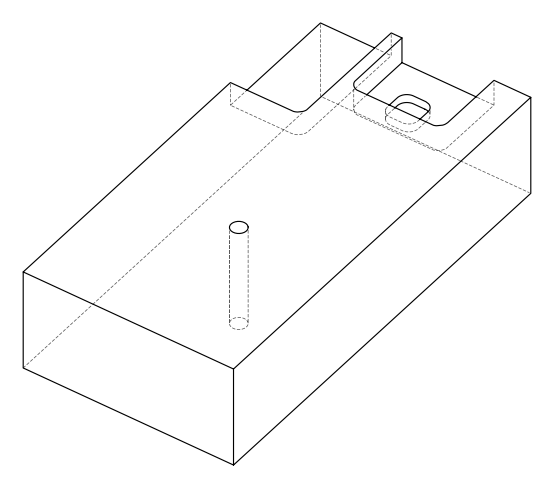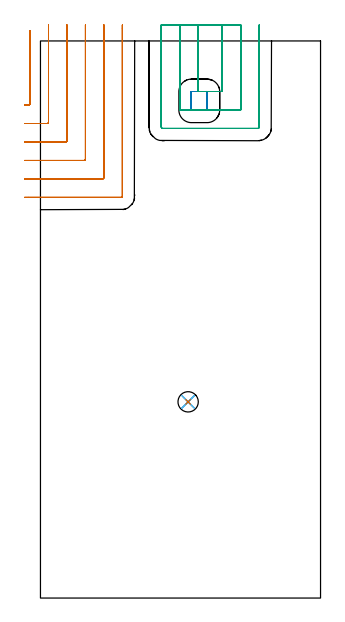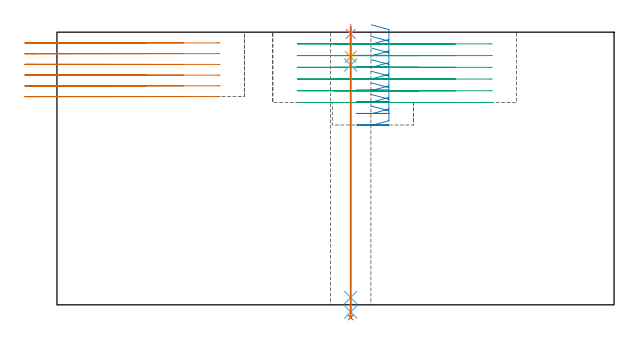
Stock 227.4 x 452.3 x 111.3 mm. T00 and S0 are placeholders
(PLAN: 7 operations, 4 tool changes, 23.7 min)
(1 MILL_CORNER_NOTCH_RECTANGULAR | CORNER_NOTCH_RECTANGULAR | UGT0201_136 | Follow Part, ap 5, ae 75% | 11.33 min | 274962 mm3)
(2 MILL_RECTANGULAR_POCKET | POCKET_RECTANGULAR_STRAIGHT | UGT0201_136 | Follow Part, ap 5, ae 75% | 1.89 min | 40932 mm3)
(3 MILL_SLOT | SLOT_PARTIAL_RECTANGULAR | UGT0201_136 | Follow Part, ap 5, ae 75% | 9.43 min | 198826 mm3)
(4 SPOT_DRILL | STEP1HOLE | NXT0321_9005460120000 | 0.03 min | 2 mm3)
(5 DRILL_BLIND_HOLE_INTO_CENTER | STEP1HOLE | NXT0301_038 | 0.05 min | 324 mm3)
(6 GUN_DRILL_THROUGH_HOLE | STEP1HOLE | UGT0307_002 | 0.53 min | 2826 mm3)
(7 SPADE_DRILL_TO_ENLARGE_THROUGH_HOLE | STEP1HOLE | UGT0306_007 | 0.48 min | 20588 mm3)
(TOOL UGT0201_136 | Carbide End Mill 20.0 | D20 FL30 Z4)
(TOOL NXT0321_9005460120000 | NC Spot Drill, 142deg, 12mm, Carbide, Uncoated | D12 PA142 FL30 Z2)
(TOOL NXT0301_038 | Carbide Drill 6.7mm [860.1-0670-034A1-MM 2214] | D6.7 PA140 FL53 Z2)
(TOOL UGT0307_002 | Gun Drill 6 mm | D6 PA130 FL24 Z1)
(TOOL UGT0306_007 | Spade Drill 16.5mm | D16.5 PA132 FL10 Z2)
(OP 1 MILL_CORNER_NOTCH_RECTANGULAR)
G17 G21 G94 G90
T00 M6
G54
G17 G0 G90 X-13. Y400.3 S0 M3
G43 Z121.3 H0
Z106.917
G94 G1 X-10. F250.
X-9.493 F500.
G3 X-8.5 Y401.293 R1.
G1 Y457.568
Y460.568 F250.
G0 Z121.3
X-13. Y385.3
Z106.917
G1 X-10.
X5.506 F500.
G3 X6.5 Y386.294 R1.
G1 Y462.3
Y465.3 F250.
G0 Z121.3
X-13. Y370.3
Z106.917
G1 X-10.
X20.506 F500.
G3 X21.5 Y371.294 R1.
G1 Y462.3
Y465.3 F250.
G0 Z121.3
X-13. Y355.3
Z106.917
G1 X-10.
X35.506 F500.
G3 X36.5 Y356.294 R1.
G1 Y462.3
Y465.3 F250.
G0 Z121.3
X-13. Y340.3
Z106.917
G1 X-10.
X50.505 F500.
G3 X51.5 Y341.295 R1.
G1 Y462.3
Y465.3 F250.
G0 Z121.3
X-13. Y325.3
Z106.917
G1 X-10.
X65.505 F500.
G3 X66.5 Y326.295 R1.
G1 Y462.3
Y465.3 F250.
G0 Z121.3
X-13. Y400.3
Z102.533
G1 X-10.
X-9.493 F500.
G3 X-8.5 Y401.293 R1.
G1 Y457.568
Y460.568 F250.
G0 Z121.3
X-13. Y385.3
Z102.533
G1 X-10.
X5.506 F500.
G3 X6.5 Y386.294 R1.
G1 Y462.3
Y465.3 F250.
G0 Z121.3
X-13. Y370.3
Z102.533
G1 X-10.
X20.506 F500.
G3 X21.5 Y371.294 R1.
G1 Y462.3
Y465.3 F250.
G0 Z121.3
X-13. Y355.3
Z102.533
G1 X-10.
X35.506 F500.
G3 X36.5 Y356.294 R1.
G1 Y462.3
Y465.3 F250.
G0 Z121.3
X-13. Y340.3
Z102.533
G1 X-10.
X50.505 F500.
G3 X51.5 Y341.295 R1.
G1 Y462.3
Y465.3 F250.
G0 Z121.3
X-13. Y325.3
Z102.533
G1 X-10.
X65.505 F500.
G3 X66.5 Y326.295 R1.
G1 Y462.3
Y465.3 F250.
G0 Z121.3
X-13. Y400.3
Z98.15
G1 X-10.
X-9.493 F500.
G3 X-8.5 Y401.293 R1.
G1 Y457.568
Y460.568 F250.
G0 Z121.3
X-13. Y385.3
Z98.15
G1 X-10.
X5.506 F500.
G3 X6.5 Y386.294 R1.
G1 Y462.3
Y465.3 F250.
G0 Z121.3
X-13. Y370.3
Z98.15
G1 X-10.
X20.506 F500.
G3 X21.5 Y371.294 R1.
G1 Y462.3
Y465.3 F250.
G0 Z121.3
X-13. Y355.3
Z98.15
G1 X-10.
X35.506 F500.
G3 X36.5 Y356.294 R1.
G1 Y462.3
Y465.3 F250.
G0 Z121.3
X-13. Y340.3
Z98.15
G1 X-10.
X50.505 F500.
G3 X51.5 Y341.295 R1.
G1 Y462.3
Y465.3 F250.
G0 Z121.3
X-13. Y325.3
Z98.15
G1 X-10.
X65.505 F500.
G3 X66.5 Y326.295 R1.
G1 Y462.3
Y465.3 F250.
G0 Z121.3
X-13. Y400.3
Z93.767
G1 X-10.
X-9.493 F500.
G3 X-8.5 Y401.293 R1.
G1 Y457.568
Y460.568 F250.
G0 Z121.3
X-13. Y385.3
Z93.767
G1 X-10.
X5.506 F500.
G3 X6.5 Y386.294 R1.
G1 Y462.3
Y465.3 F250.
G0 Z121.3
X-13. Y370.3
Z93.767
G1 X-10.
X20.506 F500.
G3 X21.5 Y371.294 R1.
G1 Y462.3
Y465.3 F250.
G0 Z121.3
X-13. Y355.3
Z93.767
G1 X-10.
X35.506 F500.
G3 X36.5 Y356.294 R1.
G1 Y462.3
Y465.3 F250.
G0 Z121.3
X-13. Y340.3
Z93.767
G1 X-10.
X50.505 F500.
G3 X51.5 Y341.295 R1.
G1 Y462.3
Y465.3 F250.
G0 Z121.3
X-13. Y325.3
Z93.767
G1 X-10.
X65.505 F500.
G3 X66.5 Y326.295 R1.
G1 Y462.3
Y465.3 F250.
G0 Z121.3
X-13. Y400.3
Z89.383
G1 X-10.
X-9.493 F500.
G3 X-8.5 Y401.293 R1.
G1 Y457.568
Y460.568 F250.
G0 Z121.3
X-13. Y385.3
Z89.383
G1 X-10.
X5.506 F500.
G3 X6.5 Y386.294 R1.
G1 Y462.3
Y465.3 F250.
G0 Z121.3
X-13. Y370.3
Z89.383
G1 X-10.
X20.506 F500.
G3 X21.5 Y371.294 R1.
G1 Y462.3
Y465.3 F250.
G0 Z121.3
X-13. Y355.3
Z89.383
G1 X-10.
X35.506 F500.
G3 X36.5 Y356.294 R1.
G1 Y462.3
Y465.3 F250.
G0 Z121.3
X-13. Y340.3
Z89.383
G1 X-10.
X50.505 F500.
G3 X51.5 Y341.295 R1.
G1 Y462.3
Y465.3 F250.
G0 Z121.3
X-13. Y325.3
Z89.383
G1 X-10.
X65.505 F500.
G3 X66.5 Y326.295 R1.
G1 Y462.3
Y465.3 F250.
G0 Z121.3
X-13. Y400.3
Z85.
G1 X-10.
X-9.493 F500.
G3 X-8.5 Y401.293 R1.
G1 Y457.568
Y460.568 F250.
G0 Z121.3
X-13. Y385.3
Z85.
G1 X-10.
X5.506 F500.
G3 X6.5 Y386.294 R1.
G1 Y462.3
Y465.3 F250.
G0 Z121.3
X-13. Y370.3
Z85.
G1 X-10.
X20.506 F500.
G3 X21.5 Y371.294 R1.
G1 Y462.3
Y465.3 F250.
G0 Z121.3
X-13. Y355.3
Z85.
G1 X-10.
X35.506 F500.
G3 X36.5 Y356.294 R1.
G1 Y462.3
Y465.3 F250.
G0 Z121.3
X-13. Y340.3
Z85.
G1 X-10.
X50.505 F500.
G3 X51.5 Y341.295 R1.
G1 Y462.3
Y465.3 F250.
G0 Z121.3
X-13. Y325.3
Z85.
G1 X-10.
X65.505 F500.
G3 X66.5 Y326.295 R1.
G1 Y462.3
Y465.3 F250.
G0 Z121.3
M5
M2
(OP 2 MILL_RECTANGULAR_POCKET)
G17 G21 G94 G90
T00 M6
G54
G17 G0 G90 X128.31 Y396. S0 M3
G43 Z121.3 H0
Z114.3
G94 G1 X135.3 Z112.427 F250.
X135.345 Z112.415
X135.445 Y396.055 Z112.384
X135.5 Y396.155 Z112.354
Y411.145 Z108.337
X135.445 Y411.245 Z108.307
X135.345 Y411.3 Z108.276
X135.3 Z108.264
X128.95 Z106.562
X122.6 F500.
G3 X122.4 Y411.1 R0.2
G1 Y396.2
G3 X122.6 Y396. R0.2
G1 X135.3
G3 X135.5 Y396.2 R0.2
G1 Y411.1
G3 X135.3 Y411.3 R0.2
G1 X128.95
X127.95
G0 X128.31 Y396. Z109.562
G1 X135.3 Z107.689 F250.
X135.345 Z107.677
X135.445 Y396.055 Z107.647
X135.5 Y396.155 Z107.616
Y411.145 Z103.6
X135.445 Y411.245 Z103.569
X135.345 Y411.3 Z103.538
X135.3 Z103.526
X128.95 Z101.825
X122.6 F500.
G3 X122.4 Y411.1 R0.2
G1 Y396.2
G3 X122.6 Y396. R0.2
G1 X135.3
G3 X135.5 Y396.2 R0.2
G1 Y411.1
G3 X135.3 Y411.3 R0.2
G1 X128.95
X127.95
G0 X128.31 Y396. Z104.825
G1 X135.3 Z102.952 F250.
X135.345 Z102.94
X135.445 Y396.055 Z102.909
X135.5 Y396.155 Z102.879
Y411.145 Z98.862
X135.445 Y411.245 Z98.832
X135.345 Y411.3 Z98.801
X135.3 Z98.789
X128.95 Z97.087
X122.6 F500.
G3 X122.4 Y411.1 R0.2
G1 Y396.2
G3 X122.6 Y396. R0.2
G1 X135.3
G3 X135.5 Y396.2 R0.2
G1 Y411.1
G3 X135.3 Y411.3 R0.2
G1 X128.95
X127.95
G0 X128.31 Y396. Z100.087
G1 X135.3 Z98.214 F250.
X135.345 Z98.202
X135.445 Y396.055 Z98.172
X135.5 Y396.155 Z98.141
Y411.145 Z94.125
X135.445 Y411.245 Z94.094
X135.345 Y411.3 Z94.063
X135.3 Z94.051
X128.95 Z92.35
X122.6 F500.
G3 X122.4 Y411.1 R0.2
G1 Y396.2
G3 X122.6 Y396. R0.2
G1 X135.3
G3 X135.5 Y396.2 R0.2
G1 Y411.1
G3 X135.3 Y411.3 R0.2
G1 X128.95
X127.95
G0 X128.31 Y396. Z95.35
G1 X135.3 Z93.477 F250.
X135.345 Z93.465
X135.445 Y396.055 Z93.434
X135.5 Y396.155 Z93.404
Y411.145 Z89.387
X135.445 Y411.245 Z89.357
X135.345 Y411.3 Z89.326
X135.3 Z89.314
X128.95 Z87.612
X122.6 F500.
G3 X122.4 Y411.1 R0.2
G1 Y396.2
G3 X122.6 Y396. R0.2
G1 X135.3
G3 X135.5 Y396.2 R0.2
G1 Y411.1
G3 X135.3 Y411.3 R0.2
G1 X128.95
X127.95
G0 X128.31 Y396. Z90.612
G1 X135.3 Z88.739 F250.
X135.345 Z88.727
X135.445 Y396.055 Z88.697
X135.5 Y396.155 Z88.666
Y411.145 Z84.65
X135.445 Y411.245 Z84.619
X135.345 Y411.3 Z84.589
X135.3 Z84.576
X128.95 Z82.875
X122.6 F500.
G3 X122.4 Y411.1 R0.2
G1 Y396.2
G3 X122.6 Y396. R0.2
G1 X135.3
G3 X135.5 Y396.2 R0.2
G1 Y411.1
G3 X135.3 Y411.3 R0.2
G1 X128.95
X127.95
G0 X128.31 Y396. Z85.875
G1 X135.3 Z84.002 F250.
X135.345 Z83.99
X135.445 Y396.055 Z83.959
X135.5 Y396.155 Z83.929
Y411.145 Z79.912
X135.445 Y411.245 Z79.882
X135.345 Y411.3 Z79.851
X135.3 Z79.839
X128.95 Z78.137
X122.6 F500.
G3 X122.4 Y411.1 R0.2
G1 Y396.2
G3 X122.6 Y396. R0.2
G1 X135.3
G3 X135.5 Y396.2 R0.2
G1 Y411.1
G3 X135.3 Y411.3 R0.2
G1 X128.95
X127.95
G0 X128.31 Y396. Z81.137
G1 X135.3 Z79.264 F250.
X135.345 Z79.252
X135.445 Y396.055 Z79.222
X135.5 Y396.155 Z79.191
Y411.145 Z75.175
X135.445 Y411.245 Z75.144
X135.345 Y411.3 Z75.114
X135.3 Z75.101
X128.95 Z73.4
X122.6 F500.
G3 X122.4 Y411.1 R0.2
G1 Y396.2
G3 X122.6 Y396. R0.2
G1 X135.3
G3 X135.5 Y396.2 R0.2
G1 Y411.1
G3 X135.3 Y411.3 R0.2
G1 X128.95
X127.95
G0 Z121.3
M5
M2
(OP 3 MILL_SLOT)
G17 G21 G94 G90
T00 M6
G54
G17 G0 G90 X128.1 Y465.3 S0 M3
G43 Z121.3 H0
Z106.517
G94 G1 Y462.3 F250.
Y411.3 F500.
X134.179
X135.001 Y411.312
X135.299 Y411.306
X135.32 Y411.3
X147.6
Y462.3
Y465.3 F250.
X113.1
Y462.3
Y396.3 F500.
X122.39
X125.39 F250.
X132.51 F500.
X135.51 F250.
X162.6 F500.
Y462.3
Y465.3 F250.
X98.1
Y462.3
Y382.4 F500.
G3 X99.2 Y381.3 R1.1
G1 X176.5
G3 X177.6 Y382.4 R1.1
G1 Y462.3
Y465.3 F250.
G0 X128.1 Z101.733
G1 Y462.3
Y411.3 F500.
X134.179
X135.319
X147.6
Y462.3
Y465.3 F250.
X113.1
Y462.3
Y396.3 F500.
X122.39
X125.39 F250.
X132.51 F500.
X135.51 F250.
X162.6 F500.
Y462.3
Y465.3 F250.
X98.1
Y462.3
Y382.4 F500.
G3 X99.2 Y381.3 R1.1
G1 X176.5
G3 X177.6 Y382.4 R1.1
G1 Y462.3
Y465.3 F250.
G0 X128.1 Z96.95
G1 Y462.3
Y411.3 F500.
X134.179
X135.298 Y411.307
X135.319 Y411.3
X147.6
Y462.3
Y465.3 F250.
X113.1
Y462.3
Y396.3 F500.
X122.39
X125.39 F250.
X132.51 F500.
X135.51 F250.
X162.6 F500.
Y462.3
Y465.3 F250.
X98.1
Y462.3
Y382.4 F500.
G3 X99.2 Y381.3 R1.1
G1 X176.5
G3 X177.6 Y382.4 R1.1
G1 Y462.3
Y465.3 F250.
G0 X128.1 Z92.167
G1 Y462.3
Y411.3 F500.
X134.179
X135.001 Y411.312
X135.298 Y411.307
X135.319 Y411.3
X147.6
Y462.3
Y465.3 F250.
X113.1
Y462.3
Y396.3 F500.
X122.39
X125.39 F250.
X132.51 F500.
X135.51 F250.
X162.6 F500.
Y462.3
Y465.3 F250.
X98.1
Y462.3
Y382.4 F500.
G3 X99.2 Y381.3 R1.1
G1 X176.5
G3 X177.6 Y382.4 R1.1
G1 Y462.3
Y465.3 F250.
G0 X128.1 Z87.383
G1 Y462.3
Y411.3 F500.
X134.179
X135.319
X147.6
Y462.3
Y465.3 F250.
X113.1
Y462.3
Y396.3 F500.
X122.39
X125.39 F250.
X132.51 F500.
X135.51 F250.
X162.6 F500.
Y462.3
Y465.3 F250.
X98.1
Y462.3
Y382.4 F500.
G3 X99.2 Y381.3 R1.1
G1 X176.5
G3 X177.6 Y382.4 R1.1
G1 Y462.3
Y465.3 F250.
G0 X128.1 Z82.6
G1 Y462.3
Y411.3 F500.
X134.179
X135.319
X147.6
Y462.3
Y465.3 F250.
X113.1
Y462.3
Y396.3 F500.
X122.39
X125.39 F250.
X132.505 F500.
X135.505 F250.
X162.6 F500.
Y462.3
Y465.3 F250.
X98.1
Y462.3
Y382.4 F500.
G3 X99.2 Y381.3 R1.1
G1 X176.5
G3 X177.6 Y382.4 R1.1
G1 Y462.3
Y465.3 F250.
G0 Z121.3
M5
M2
(OP 4 SPOT_DRILL)
G17 G21 G94 G90
T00 M6
G54
G17 G0 G90 X119.9 Y159.3 S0 M3
G43 Z121.3 H0
G94 G81 G98 Z110.586 F250. R114.3
G80
M5
M2
(OP 5 DRILL_BLIND_HOLE_INTO_CENTER)
G17 G21 G94 G90
T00 M6
G54
G17 G0 G90 X119.9 Y159.3 S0 M3
G43 Z121.3 H1
G94 G81 G98 Z101.25 F250. R113.3
G80
M5
M2
(OP 6 GUN_DRILL_THROUGH_HOLE)
G17 G21 G94 G90
T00 M6
G54
G17 G0 G90 X119.9 Y159.3 M8
G43 Z121.3 H0
Z111.057
S716 M3
G94 G1 Z97.943 F125. M26
G4 X.084
Z3. F250.
G4 X.084
Z-2.899 F125.
G4 X.084
M5
M9
G0 Z111.057
Z121.3
M2
(OP 7 SPADE_DRILL_TO_ENLARGE_THROUGH_HOLE)
G17 G21 G94 G90
T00 M6
G54
G17 G0 G90 X119.9 Y159.3 S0 M3
G43 Z121.3 H0
G94 G73 G98 Z-5.173 F250. Q14.559 R113.3
G80
M5
M2
